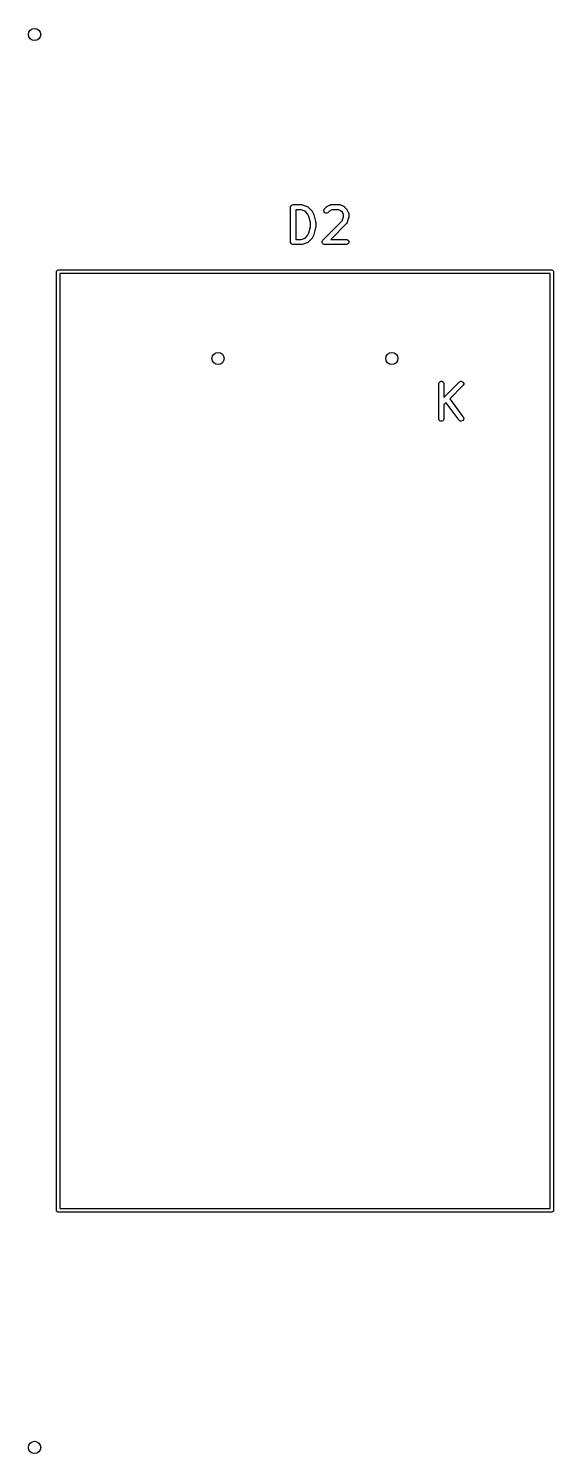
# Model space of a CAD drawing. Extents: x 4.08 to 7.48, y -4.81 to -2.95.
# Drawn here: x 4.082 to 4.676, y -4.704 to -3.091 of the extents above; entities that cross this region are included whole.
import ezdxf

# ---------------------------------------------------------------- set-up
doc = ezdxf.new("R2010")
doc.units = 0
doc.header["$MEASUREMENT"] = 0
doc.layers.add('BLACK', color=7, linetype='CONTINUOUS')

msp = doc.modelspace()

# ---------------------------------------------------------------- linework, layer by layer
at = {"layer": 'BLACK', "linetype": 'CONTINUOUS'}
for p, q in [((4.3787, -3.2925), (4.3792, -3.2914)), ((4.3792, -3.2914), (4.38, -3.2906)), ((4.38, -3.2906), (4.381, -3.2902)), ((4.381, -3.2902), (4.3816, -3.2901)), ((4.3816, -3.2901), (4.391, -3.2901)), ((4.391, -3.2901), (4.3913, -3.2901)), ((4.3913, -3.2901), (4.3914, -3.2901)), ((4.3914, -3.2901), (4.3915, -3.2901)), ((4.3915, -3.2901), (4.3916, -3.2902)), ((4.3916, -3.2902), (4.3916, -3.2902)), ((4.3916, -3.2902), (4.3919, -3.2903)), ((4.3919, -3.2903), (4.3975, -3.2921)), ((4.4197, -3.2923), (4.4234, -3.2904)), ((4.4234, -3.2904), (4.424, -3.2902)), ((4.424, -3.2902), (4.4241, -3.2902)), ((4.4241, -3.2902), (4.4242, -3.2902)), ((4.4242, -3.2902), (4.4247, -3.2901)), ((4.4247, -3.2901), (4.4341, -3.2901)), ((4.4341, -3.2901), (4.4347, -3.2902)), ((4.4347, -3.2902), (4.4348, -3.2902)), ((4.4348, -3.2902), (4.4349, -3.2902)), ((4.4349, -3.2902), (4.4354, -3.2904)), ((4.4354, -3.2904), (4.4392, -3.2923)), ((4.3787, -3.2931), (4.3787, -3.2925)), ((4.3787, -3.3324), (4.3787, -3.2931)), ((4.3905, -3.296), (4.3846, -3.296)), ((4.3846, -3.296), (4.3846, -3.3295)), ((4.395, -3.2975), (4.3905, -3.296)), ((4.3979, -3.3004), (4.395, -3.2975)), ((4.3975, -3.2921), (4.3981, -3.2924)), ((4.3995, -3.3035), (4.3979, -3.3004)), ((4.3981, -3.2924), (4.3982, -3.2924)), ((4.3982, -3.2924), (4.3983, -3.2925)), ((4.3983, -3.2925), (4.3987, -3.2928)), ((4.3987, -3.2928), (4.4025, -3.2966)), ((4.4012, -3.3103), (4.3995, -3.3035)), ((4.4025, -3.2966), (4.4026, -3.2968)), ((4.4026, -3.2968), (4.4027, -3.2969)), ((4.4027, -3.2969), (4.4028, -3.297)), ((4.4028, -3.297), (4.4028, -3.297)), ((4.4028, -3.297), (4.4028, -3.2971)), ((4.4028, -3.2971), (4.403, -3.2974)), ((4.403, -3.2974), (4.4049, -3.3011)), ((4.4049, -3.3011), (4.4049, -3.3011)), ((4.4049, -3.3011), (4.4049, -3.3012)), ((4.4049, -3.3012), (4.405, -3.3014)), ((4.405, -3.3014), (4.4051, -3.3016)), ((4.4051, -3.3016), (4.4051, -3.3017)), ((4.4051, -3.3017), (4.4051, -3.3017)), ((4.4051, -3.3017), (4.407, -3.3092)), ((4.4162, -3.2962), (4.4167, -3.2952)), ((4.4162, -3.2974), (4.4162, -3.2962)), ((4.4167, -3.2984), (4.4162, -3.2974)), ((4.4167, -3.2952), (4.417, -3.2947)), ((4.4175, -3.2993), (4.4167, -3.2984)), ((4.417, -3.2947), (4.4189, -3.2928)), ((4.4185, -3.2997), (4.4175, -3.2993)), ((4.4197, -3.2997), (4.4185, -3.2997)), ((4.4189, -3.2928), (4.4191, -3.2927)), ((4.4191, -3.2927), (4.4192, -3.2926)), ((4.4192, -3.2926), (4.4193, -3.2925)), ((4.4193, -3.2925), (4.4194, -3.2924)), ((4.4193, -3.2925), (4.4193, -3.2925)), ((4.4194, -3.2924), (4.4197, -3.2923)), ((4.4208, -3.2993), (4.4197, -3.2997)), ((4.4212, -3.2989), (4.4208, -3.2993)), ((4.4227, -3.2974), (4.4212, -3.2989)), ((4.4254, -3.296), (4.4227, -3.2974)), ((4.4334, -3.296), (4.4254, -3.296)), ((4.4361, -3.2974), (4.4334, -3.296)), ((4.4373, -3.2986), (4.4361, -3.2974)), ((4.4372, -3.3083), (4.4387, -3.3038)), ((4.4387, -3.3012), (4.4373, -3.2986)), ((4.4387, -3.3038), (4.4387, -3.3012)), ((4.4392, -3.2923), (4.4394, -3.2924)), ((4.4394, -3.2924), (4.4395, -3.2925)), ((4.4395, -3.2925), (4.4396, -3.2925)), ((4.4396, -3.2925), (4.4397, -3.2926)), ((4.4397, -3.2926), (4.4397, -3.2927)), ((4.4397, -3.2927), (4.4399, -3.2928)), ((4.4399, -3.2928), (4.4418, -3.2947)), ((4.4418, -3.2947), (4.442, -3.2949)), ((4.442, -3.2949), (4.4421, -3.295)), ((4.4421, -3.295), (4.4421, -3.2951)), ((4.4421, -3.2951), (4.4422, -3.2952)), ((4.4422, -3.2952), (4.4422, -3.2952)), ((4.4422, -3.2952), (4.4424, -3.2955)), ((4.4424, -3.2955), (4.4442, -3.2992)), ((4.4444, -3.3052), (4.4425, -3.3109)), ((4.4442, -3.2992), (4.4445, -3.2998)), ((4.4445, -3.3049), (4.4444, -3.3052)), ((4.4445, -3.2998), (4.4445, -3.2999)), ((4.4445, -3.2999), (4.4445, -3.3)), ((4.4445, -3.3), (4.4446, -3.3006)), ((4.4446, -3.3043), (4.4445, -3.3046)), ((4.4445, -3.3046), (4.4445, -3.3047)), ((4.4445, -3.3047), (4.4445, -3.3048)), ((4.4445, -3.3048), (4.4445, -3.3049)), ((4.4445, -3.3049), (4.4445, -3.3049)), ((4.4446, -3.3006), (4.4446, -3.3043)), ((4.3979, -3.325), (4.3995, -3.322)), ((4.3995, -3.322), (4.4012, -3.3152)), ((4.4012, -3.3152), (4.4012, -3.3103)), ((4.4049, -3.3244), (4.403, -3.3281)), ((4.405, -3.3241), (4.4049, -3.3243)), ((4.4049, -3.3243), (4.4049, -3.3243)), ((4.4049, -3.3243), (4.4049, -3.3244)), ((4.4051, -3.3238), (4.405, -3.3241)), ((4.407, -3.3163), (4.4051, -3.3238)), ((4.4051, -3.3238), (4.4051, -3.3238)), ((4.4051, -3.3238), (4.4051, -3.3238)), ((4.407, -3.3092), (4.407, -3.3093)), ((4.407, -3.3093), (4.407, -3.3093)), ((4.407, -3.3093), (4.407, -3.3096)), ((4.407, -3.3096), (4.4071, -3.3098)), ((4.4071, -3.3157), (4.407, -3.3159)), ((4.407, -3.3159), (4.407, -3.3161)), ((4.407, -3.3161), (4.407, -3.3162)), ((4.407, -3.3162), (4.407, -3.3163)), ((4.4071, -3.3098), (4.4071, -3.3098)), ((4.4071, -3.3098), (4.4071, -3.3099)), ((4.4071, -3.3099), (4.4071, -3.3156)), ((4.4071, -3.3156), (4.4071, -3.3157)), ((4.4071, -3.3157), (4.4071, -3.3157)), ((4.4151, -3.3303), (4.4372, -3.3083)), ((4.4418, -3.312), (4.4244, -3.3295)), ((4.4422, -3.3116), (4.4418, -3.312)), ((4.4423, -3.3114), (4.4422, -3.3115)), ((4.4422, -3.3115), (4.4422, -3.3116)), ((4.4425, -3.3109), (4.4423, -3.3114)), ((4.3787, -3.333), (4.3787, -3.3324)), ((4.3792, -3.3341), (4.3787, -3.333)), ((4.38, -3.3349), (4.3792, -3.3341)), ((4.381, -3.3353), (4.38, -3.3349)), ((4.3816, -3.3354), (4.381, -3.3353)), ((4.391, -3.3354), (4.3816, -3.3354)), ((4.3846, -3.3295), (4.3905, -3.3295)), ((4.3905, -3.3295), (4.395, -3.328)), ((4.3913, -3.3353), (4.391, -3.3354)), ((4.3914, -3.3354), (4.3913, -3.3353)), ((4.3915, -3.3353), (4.3914, -3.3354)), ((4.3916, -3.3353), (4.3915, -3.3353)), ((4.3919, -3.3352), (4.3916, -3.3353)), ((4.3916, -3.3353), (4.3916, -3.3353)), ((4.3975, -3.3333), (4.3919, -3.3352)), ((4.395, -3.328), (4.3979, -3.325)), ((4.3981, -3.3331), (4.3975, -3.3333)), ((4.3982, -3.333), (4.3981, -3.3331)), ((4.3983, -3.333), (4.3982, -3.333)), ((4.3987, -3.3326), (4.3983, -3.333)), ((4.4025, -3.3289), (4.3987, -3.3326)), ((4.4026, -3.3287), (4.4025, -3.3289)), ((4.4027, -3.3286), (4.4026, -3.3287)), ((4.4028, -3.3285), (4.4027, -3.3286)), ((4.403, -3.3281), (4.4028, -3.3284)), ((4.4028, -3.3284), (4.4028, -3.3284)), ((4.4028, -3.3284), (4.4028, -3.3285)), ((4.4143, -3.3318), (4.4148, -3.3308)), ((4.4143, -3.333), (4.4143, -3.3318)), ((4.4148, -3.3341), (4.4143, -3.333)), ((4.4148, -3.3308), (4.4151, -3.3303)), ((4.4156, -3.3349), (4.4148, -3.3341)), ((4.4167, -3.3353), (4.4156, -3.3349)), ((4.4172, -3.3354), (4.4167, -3.3353)), ((4.4416, -3.3354), (4.4172, -3.3354)), ((4.4244, -3.3295), (4.4416, -3.3295)), ((4.4416, -3.3295), (4.4422, -3.3295)), ((4.4422, -3.3353), (4.4416, -3.3354)), ((4.4422, -3.3295), (4.4432, -3.33)), ((4.4432, -3.3349), (4.4422, -3.3353)), ((4.4432, -3.33), (4.4441, -3.3308)), ((4.4441, -3.3341), (4.4432, -3.3349)), ((4.4441, -3.3308), (4.4445, -3.3318)), ((4.4445, -3.333), (4.4441, -3.3341)), ((4.4445, -3.3318), (4.4445, -3.333)), ((4.1135, -3.366), (4.1136, -3.3653)), ((4.1135, -4.429), (4.1135, -3.366)), ((4.1136, -3.3653), (4.1147, -3.3642)), ((4.1147, -3.3642), (4.1154, -3.3641)), ((4.1154, -3.3641), (4.6745, -3.3641)), ((4.1174, -3.368), (4.1174, -4.427)), ((4.6725, -3.368), (4.1174, -3.368)), ((4.6725, -4.427), (4.6725, -3.368)), ((4.6745, -3.3641), (4.6753, -3.3642)), ((4.6753, -3.3642), (4.6763, -3.3653)), ((4.6763, -3.3653), (4.6765, -3.366)), ((4.6765, -3.366), (4.6765, -4.429)), ((4.5464, -3.4931), (4.5465, -3.4925)), ((4.5464, -3.5324), (4.5464, -3.4931)), ((4.5465, -3.4925), (4.5469, -3.4914)), ((4.5469, -3.4914), (4.5477, -3.4906)), ((4.5477, -3.4906), (4.5488, -3.4902)), ((4.5488, -3.4902), (4.5499, -3.4902)), ((4.5499, -3.4902), (4.551, -3.4906)), ((4.551, -3.4906), (4.5518, -3.4914)), ((4.5518, -3.4914), (4.5523, -3.4925)), ((4.5523, -3.5084), (4.5698, -3.491)), ((4.5523, -3.4925), (4.5523, -3.4931)), ((4.5523, -3.4931), (4.5523, -3.5084)), ((4.5739, -3.4951), (4.5589, -3.5102)), ((4.5698, -3.491), (4.5702, -3.4906)), ((4.5702, -3.4906), (4.5713, -3.4902)), ((4.5713, -3.4902), (4.5724, -3.4902)), ((4.5724, -3.4902), (4.5735, -3.4906)), ((4.5735, -3.4906), (4.5743, -3.4914)), ((4.5743, -3.4947), (4.5739, -3.4951)), ((4.5743, -3.4914), (4.5748, -3.4925)), ((4.5748, -3.4936), (4.5743, -3.4947)), ((4.5748, -3.4925), (4.5748, -3.4936)), ((4.5547, -3.5144), (4.5523, -3.5168)), ((4.5523, -3.5168), (4.5523, -3.5324)), ((4.5695, -3.5342), (4.5547, -3.5144)), ((4.5589, -3.5102), (4.5742, -3.5307)), ((4.5465, -3.533), (4.5464, -3.5324)), ((4.5469, -3.5341), (4.5465, -3.533)), ((4.5477, -3.5349), (4.5469, -3.5341)), ((4.5518, -3.5341), (4.551, -3.5349)), ((4.5523, -3.533), (4.5518, -3.5341)), ((4.5523, -3.5324), (4.5523, -3.533)), ((4.5746, -3.5334), (4.5741, -3.5344)), ((4.5742, -3.5307), (4.5745, -3.5311)), ((4.5745, -3.5311), (4.5748, -3.5323)), ((4.5748, -3.5323), (4.5746, -3.5334)), ((4.5488, -3.5353), (4.5477, -3.5349)), ((4.5499, -3.5353), (4.5488, -3.5353)), ((4.551, -3.5349), (4.5499, -3.5353)), ((4.5699, -3.5346), (4.5695, -3.5342)), ((4.5709, -3.5352), (4.5699, -3.5346)), ((4.572, -3.5354), (4.5709, -3.5352)), ((4.5731, -3.5351), (4.572, -3.5354)), ((4.5741, -3.5344), (4.5731, -3.5351)), ((4.1136, -4.4298), (4.1135, -4.429)), ((4.1147, -4.4308), (4.1136, -4.4298)), ((4.1154, -4.431), (4.1147, -4.4308)), ((4.6745, -4.431), (4.1154, -4.431)), ((4.1174, -4.427), (4.6725, -4.427)), ((4.6753, -4.4308), (4.6745, -4.431)), ((4.6763, -4.4298), (4.6753, -4.4308)), ((4.6765, -4.429), (4.6763, -4.4298))]:
    msp.add_line(p, q, dxfattribs=at)
at = {"layer": 'BLACK'}
for centre in [(4.0887, -3.0975), (4.0887, -3.0975), (4.2965, -3.4644), (4.2965, -3.4644), (4.4934, -3.4644), (4.4934, -3.4644), (4.0887, -4.6975), (4.0887, -4.6975)]:
    msp.add_circle(centre, 0.00689, dxfattribs=at)

doc.saveas('drawing.dxf')
